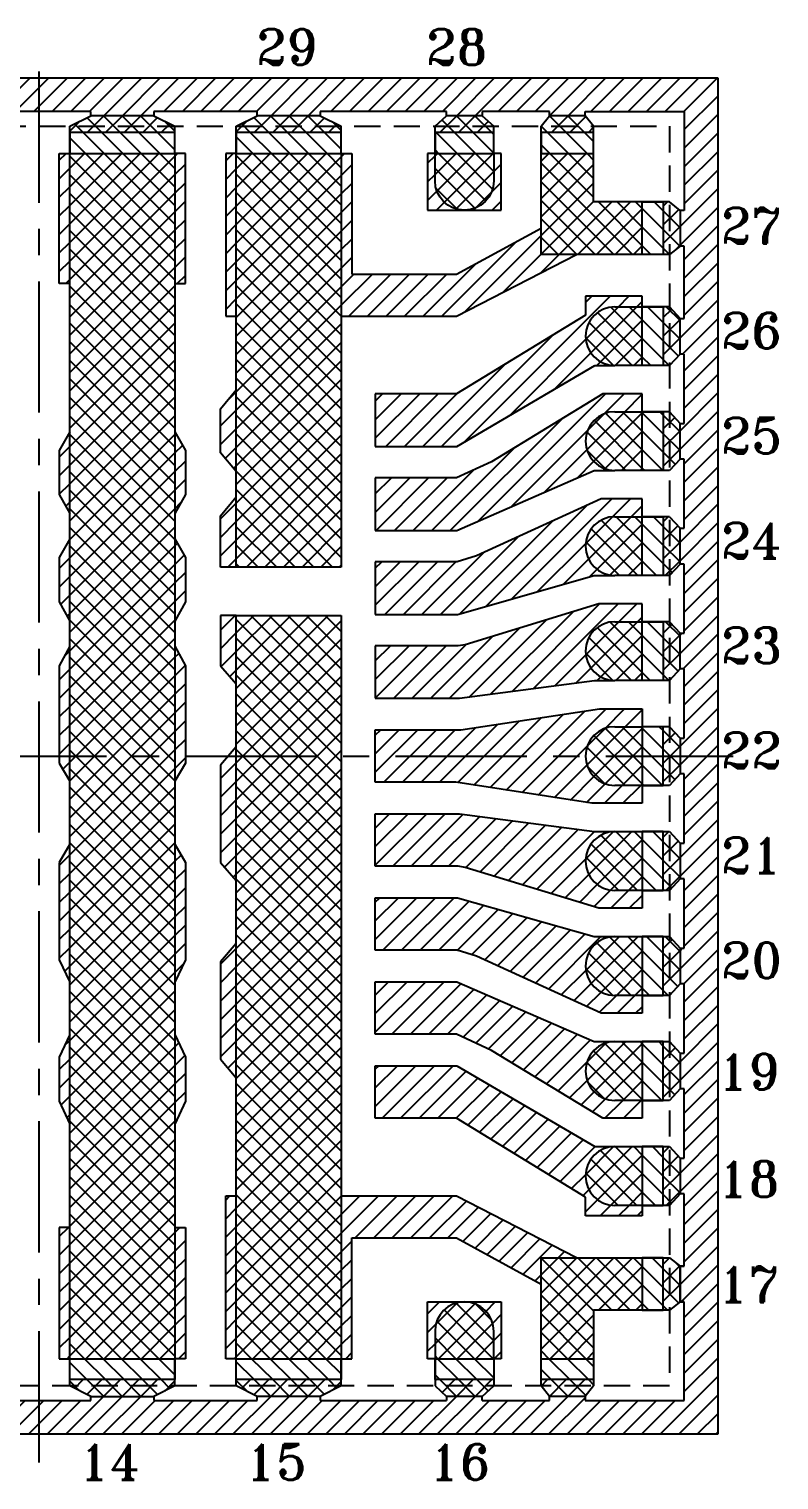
# Model space of a CAD drawing. Extents: x -34 to 185, y -296 to -157.
# Drawn here: x 149.2 to 184.9, y -247.5 to -178.4 of the extents above; entities that cross this region are included whole.
import ezdxf

# ---------------------------------------------------------------- set-up
doc = ezdxf.new("R2010")
doc.units = 0
doc.header["$LTSCALE"] = 5
doc.header["$MEASUREMENT"] = 0
doc.linetypes.add('CENTER', pattern=[2, 1.25, -0.25, 0.25, -0.25])
doc.linetypes.add('HIDDEN', pattern=[0.375, 0.25, -0.125])
doc.layers.get('0').update_dxf_attribs({"linetype": 'CONTINUOUS'})
for name, color, linetype in [('CENTER', 1, 'CENTER'), ('Full-metal', 254, 'CONTINUOUS'), ('HIDDEN', 6, 'HIDDEN'), ('Layer1', 4, 'CONTINUOUS'), ('NUM', 7, 'CONTINUOUS'), ('SECTION', 6, 'CONTINUOUS')]:
    doc.layers.add(name, color=color, linetype=linetype)
doc.styles.add('ROMANT', font='romant')
pattern_1 = [(135, (137.257, 0), (-0.4419417, -0.4419417), [])]
pattern_2 = [(135, (137.257, 0), (-0.4419417, -0.4419417), []), (225, (137.257, 0), (0.4419417, -0.4419417), [])]
pattern_3 = [(45, (137.257, 0), (-0.4419417, 0.4419417), [])]

msp = doc.modelspace()

# ---------------------------------------------------------------- hatches: boundary and pattern name
at = {"layer": 'Full-metal'}
h = msp.add_hatch(dxfattribs=at)
h.set_pattern_fill('ANSI37', color=256, scale=5, angle=90, style=0)
h.set_pattern_definition(pattern_2)
h.paths.add_polyline_path([(164.0336, -242.7133), (159.0336, -242.7133), (159.0336, -243.0133), (164.0336, -243.0133)], flags=17)
h.paths.add_polyline_path([(156.1136, -242.7133), (151.1136, -242.7133), (151.1136, -243.0133), (156.1136, -243.0133)], flags=16)
h.paths.add_polyline_path([(159.0336, -184.3133), (164.0336, -184.3133), (164.0336, -204.0133), (159.0336, -204.0133)])
h.paths.add_polyline_path([(159.0336, -183.0135), (159.0341, -183.0133), (164.0336, -183.0133), (164.0336, -183.3133), (159.0336, -183.3133)])
h.paths.add_polyline_path([(160.0336, -182.5133), (163.0336, -182.5133), (164.0336, -183.0133), (159.0341, -183.0133)])
h.paths.add_polyline_path([(152.1136, -182.5133), (155.1136, -182.5133), (156.1136, -183.0133), (151.1141, -183.0133)])
h.paths.add_polyline_path([(151.1136, -183.0135), (151.1141, -183.0133), (156.1136, -183.0133), (156.1136, -183.3133), (151.1136, -183.3133)])
h.paths.add_polyline_path([(159.0336, -243.0133), (164.0336, -243.0133), (163.0336, -243.5133), (160.0336, -243.5133)])
h.paths.add_polyline_path([(159.0336, -242.7133), (164.0336, -242.7133), (164.0336, -243.0133), (159.0336, -243.0133)], flags=17)
h.paths.add_polyline_path([(151.1136, -242.7133), (156.1136, -242.7133), (156.1136, -243.0133), (151.1136, -243.0133)], flags=17)
h.paths.add_polyline_path([(151.1136, -243.0133), (156.1136, -243.0133), (155.1136, -243.5133), (152.1136, -243.5133)])
h.paths.add_polyline_path([(151.1136, -241.7133), (156.1136, -241.7133), (156.1136, -184.3133), (151.1136, -184.3133)])
h.paths.add_polyline_path([(156.1136, -242.7133), (151.1136, -242.7133), (151.1136, -243.0133), (156.1136, -243.0133)])
h.paths.add_polyline_path([(159.0336, -241.7133), (164.0336, -241.7133), (164.0336, -206.3133), (159.0336, -206.3133)])
h.paths.add_polyline_path([(164.0336, -242.7133), (159.0336, -242.7133), (159.0336, -243.0133), (164.0336, -243.0133)])
h = msp.add_hatch(dxfattribs=at)
h.set_pattern_fill('ANSI37', color=256, scale=5, angle=90, style=0)
h.set_pattern_definition(pattern_2)
h.paths.add_polyline_path([(171.2936, -240.4133), (171.2936, -241.7133), (168.4936, -241.7133), (168.4936, -240.4133, -1)])
h.paths.add_polyline_path([(168.4936, -242.7133), (171.2936, -242.7133), (171.2936, -243.0133), (168.4936, -243.0133)])
h.paths.add_polyline_path([(168.4936, -243.0133), (171.2936, -243.0133), (170.7436, -243.5133), (169.0436, -243.5133)])
h.paths.add_polyline_path([(173.5436, -183.0133), (176.0436, -183.0133), (176.0436, -183.3133), (173.5436, -183.3133)])
h.paths.add_polyline_path([(173.9406, -182.5133), (175.6406, -182.5133), (176.0436, -183.0133), (173.5436, -183.0133)])
h.paths.add_polyline_path([(169.0436, -182.5133), (170.7436, -182.5133), (171.2936, -183.0133), (168.4936, -183.0133)])
h.paths.add_polyline_path([(168.4936, -183.0133), (171.2936, -183.0133), (171.2936, -183.3133), (168.4936, -183.3133)])
h.paths.add_polyline_path([(168.4936, -184.3133), (171.2936, -184.3133), (171.2936, -185.6133, -1), (168.4936, -185.6133)])
h.paths.add_polyline_path([(179.6536, -236.9033), (180.1536, -237.3003), (180.1536, -239.0003), (179.6536, -239.4033)])
h.paths.add_polyline_path([(179.3536, -236.9033), (179.6536, -236.9033), (179.6536, -239.4033), (179.3536, -239.4033)])
h.paths.add_polyline_path([(173.5436, -236.9033), (178.3536, -236.9033), (178.3536, -239.4033), (176.0436, -239.4033), (176.0436, -241.7133), (173.5436, -241.7133)])
h.paths.add_polyline_path([(173.5436, -242.7133), (176.0436, -242.7133), (176.0436, -243.0133), (173.5436, -243.0133)])
h.paths.add_polyline_path([(173.5436, -243.0133), (176.0436, -243.0133), (175.6406, -243.5133), (173.9406, -243.5133)])
h.paths.add_polyline_path([(178.3536, -234.4133), (177.0536, -234.4133, -1), (177.0536, -231.6133), (178.3536, -231.6133)])
h.paths.add_polyline_path([(179.3536, -231.6133), (179.6536, -231.6133), (179.6536, -234.4133), (179.3536, -234.4133)])
h.paths.add_polyline_path([(179.6536, -231.6133), (180.1536, -232.1603), (180.1536, -233.8603), (179.6536, -234.4133)])
h.paths.add_polyline_path([(179.6536, -226.6133), (180.1536, -227.1603), (180.1536, -228.8603), (179.6536, -229.4133)])
h.paths.add_polyline_path([(178.3536, -229.4133), (177.0536, -229.4133, -1), (177.0536, -226.6133), (178.3536, -226.6133)])
h.paths.add_polyline_path([(179.3536, -226.6133), (179.6536, -226.6133), (179.6536, -229.4133), (179.3536, -229.4133)])
h.paths.add_polyline_path([(180.1536, -223.8603), (179.6536, -224.4133), (179.6536, -221.6133), (180.1536, -222.1603)])
h.paths.add_polyline_path([(179.3536, -221.6133), (179.6536, -221.6133), (179.6536, -224.4133), (179.3536, -224.4133)])
h.paths.add_polyline_path([(177.0536, -221.6133), (178.3536, -221.6133), (178.3536, -224.4133), (177.0536, -224.4133, -1)])
h.paths.add_polyline_path([(179.6536, -216.6133), (180.1536, -217.1603), (180.1536, -218.8603), (179.6536, -219.4133)])
h.paths.add_polyline_path([(179.3536, -216.6133), (179.6536, -216.6133), (179.6536, -219.4133), (179.3536, -219.4133)])
h.paths.add_polyline_path([(178.3536, -219.4133), (177.0536, -219.4133, -1), (177.0536, -216.6133), (178.3536, -216.6133)])
h.paths.add_polyline_path([(179.6536, -211.6133), (180.1536, -212.1603), (180.1536, -213.8603), (179.6536, -214.4133)])
h.paths.add_polyline_path([(179.3536, -211.6133), (179.6536, -211.6133), (179.6536, -214.4133), (179.3536, -214.4133)])
h.paths.add_polyline_path([(178.3536, -211.6133), (178.3536, -214.4133), (177.0536, -214.4133, -1), (177.0536, -211.6133)])
h.paths.add_polyline_path([(180.1536, -208.8662), (179.6536, -209.4133), (179.6536, -206.6133), (180.1536, -207.1662)])
h.paths.add_polyline_path([(179.3536, -206.6133), (179.6536, -206.6133), (179.6536, -209.4133), (179.3536, -209.4133)])
h.paths.add_polyline_path([(178.3536, -209.4133), (177.0536, -209.4133, -1), (177.0536, -206.6133), (178.3536, -206.6133)])
h.paths.add_polyline_path([(180.1536, -203.8662), (179.6536, -204.4133), (179.6536, -201.6133), (180.1536, -202.1662)])
h.paths.add_polyline_path([(179.3536, -201.6133), (179.6536, -201.6133), (179.6536, -204.4133), (179.3536, -204.4133)])
h.paths.add_polyline_path([(178.3536, -204.4133), (177.0536, -204.4133, -1), (177.0536, -201.6133), (178.3536, -201.6133)])
h.paths.add_polyline_path([(179.6536, -196.6133), (180.1536, -197.1662), (180.1536, -198.8662), (179.6536, -199.4133)])
h.paths.add_polyline_path([(179.6536, -199.4133), (179.3536, -199.4133), (179.3536, -196.6133), (179.6536, -196.6133)])
h.paths.add_polyline_path([(178.3536, -199.4133), (177.0536, -199.4133, -1), (177.0536, -196.6133), (178.3536, -196.6133)])
h.paths.add_polyline_path([(179.6536, -191.6133), (180.1536, -192.1662), (180.1536, -193.8662), (179.6536, -194.4133)])
h.paths.add_polyline_path([(179.6536, -194.4133), (179.3536, -194.4133), (179.3536, -191.6133), (179.6536, -191.6133)])
h.paths.add_polyline_path([(178.3536, -194.4133), (177.0536, -194.4133, -1), (177.0536, -191.6133), (178.3536, -191.6133)])
h.paths.add_polyline_path([(179.6536, -186.6233), (180.1536, -187.0262), (180.1536, -188.7262), (179.6536, -189.1233)])
h.paths.add_polyline_path([(179.3536, -186.6233), (179.6536, -186.6233), (179.6536, -189.1233), (179.3536, -189.1233)])
h.paths.add_polyline_path([(173.5436, -189.1233), (173.5436, -184.3133), (176.0436, -184.3133), (176.0436, -186.6233), (178.3536, -186.6233), (178.3536, -189.1233)])
at = {"layer": 'Layer1'}
h = msp.add_hatch(dxfattribs=at)
h.set_pattern_fill('ANSI31', color=256, scale=5, style=0)
h.set_pattern_definition(pattern_3)
h.paths.add_polyline_path([(181.9536, -245.3133), (181.9536, -180.7132), (117.3535, -180.7132), (117.3535, -245.3133)])
h.paths.add_polyline_path([(130.2636, -243.7133), (130.2636, -243.5133), (128.5636, -243.5133), (128.5636, -243.7133), (125.3665, -243.7133), (125.3665, -243.5133), (123.6665, -243.5133), (123.6665, -243.7133), (118.9536, -243.7133), (118.9536, -239.0003), (119.1536, -239.0003), (119.1536, -237.3003), (118.9536, -237.3003), (118.9536, -233.8603), (119.1536, -233.8603), (119.1536, -232.1603), (118.9536, -232.1603), (118.9536, -228.8603), (119.1536, -228.8603), (119.1536, -227.1603), (118.9536, -227.1603), (118.9536, -223.8603), (119.1536, -223.8603), (119.1536, -222.1603), (118.9536, -222.1603), (118.9536, -218.8603), (119.1536, -218.8603), (119.1536, -217.1603), (118.9536, -217.1603), (118.9536, -213.8603), (119.1536, -213.8603), (119.1536, -212.1603), (118.9536, -212.1603), (118.9536, -208.8662), (119.1536, -208.8662), (119.1536, -207.1662), (118.9536, -207.1662), (118.9536, -203.8662), (119.1536, -203.8662), (119.1536, -202.1662), (118.9536, -202.1662), (118.9536, -198.8662), (119.1536, -198.8662), (119.1536, -197.1662), (118.9536, -197.1662), (118.9536, -193.8662), (119.1536, -193.8662), (119.1536, -192.1662), (118.9536, -192.1662), (118.9536, -188.7262), (119.1536, -188.7262), (119.1536, -187.0262), (118.9536, -187.0262), (118.9536, -182.3133), (123.6665, -182.3133), (123.6665, -182.5133), (125.3665, -182.5133), (125.3665, -182.3133), (128.5636, -182.3133), (128.5636, -182.5133), (130.2636, -182.5133), (130.2636, -182.3132), (136.2733, -182.3133), (136.2736, -182.5133), (139.2736, -182.5133), (139.2736, -182.3133), (144.1936, -182.3133), (144.1936, -182.5133), (147.1936, -182.5133), (147.1936, -182.3133), (152.1136, -182.3133), (152.1136, -182.5133), (155.1136, -182.5133), (155.1136, -182.3133), (160.0336, -182.3133), (160.0336, -182.5133), (163.0336, -182.5133), (163.0339, -182.3133), (169.0436, -182.3132), (169.0436, -182.5133), (170.7436, -182.5133), (170.7436, -182.3133), (173.9406, -182.3133), (173.9406, -182.5133), (175.6406, -182.5133), (175.6406, -182.3133), (180.3536, -182.3133), (180.3536, -187.0262), (180.1536, -187.0262), (180.1536, -188.7262), (180.3536, -188.7262), (180.3536, -192.1662), (180.1536, -192.1662), (180.1536, -193.8662), (180.3536, -193.8662), (180.3536, -197.1662), (180.1536, -197.1662), (180.1536, -198.8662), (180.3536, -198.8662), (180.3536, -202.1662), (180.1536, -202.1662), (180.1536, -203.8662), (180.3536, -203.8662), (180.3536, -207.1662), (180.1536, -207.1662), (180.1536, -208.8662), (180.3536, -208.8662), (180.3536, -212.1603), (180.1536, -212.1603), (180.1536, -213.8603), (180.3536, -213.8603), (180.3536, -217.1603), (180.1536, -217.1603), (180.1536, -218.8603), (180.3536, -218.8603), (180.3536, -222.1603), (180.1536, -222.1603), (180.1536, -223.8603), (180.3536, -223.8603), (180.3536, -227.1603), (180.1536, -227.1603), (180.1536, -228.8603), (180.3536, -228.8603), (180.3536, -232.1603), (180.1536, -232.1603), (180.1536, -233.8603), (180.3536, -233.8603), (180.3536, -237.3003), (180.1536, -237.3003), (180.1536, -239.0003), (180.3536, -239.0003), (180.3536, -243.7133), (175.6406, -243.7133), (175.6406, -243.5133), (173.9406, -243.5133), (173.9406, -243.7133), (170.7436, -243.7133), (170.7436, -243.5133), (169.0436, -243.5133), (169.0436, -243.7133), (163.0336, -243.7133), (163.0336, -243.5133), (160.0336, -243.5133), (160.0336, -243.7133), (155.1136, -243.7133), (155.1136, -243.5133), (152.1136, -243.5133), (152.1136, -243.7133), (147.1936, -243.7133), (147.1936, -243.5133), (144.1936, -243.5133), (144.1936, -243.7133), (139.2736, -243.7133), (139.2736, -243.5133), (136.2736, -243.5133), (136.2736, -243.7133)], flags=16)
h = msp.add_hatch(dxfattribs=at)
h.set_pattern_fill('ANSI31', color=256, scale=5, style=0)
h.set_pattern_definition(pattern_3)
h.paths.add_polyline_path([(175.2366, -189.1233), (173.5436, -189.1233), (173.5436, -187.8677), (169.5134, -190.0633), (164.5336, -190.0633), (164.5336, -184.3133), (164.0336, -184.3133), (164.0336, -192.0633), (169.5134, -192.0633)])
h.paths.add_polyline_path([(165.6536, -195.7633), (169.5132, -195.7633), (175.6536, -192.0112), (175.6536, -191.1133), (178.3536, -191.1133), (178.3536, -191.6133), (177.0536, -191.6133, 1), (177.0536, -194.4133), (176.0987, -194.4133), (169.5258, -198.2633), (165.6536, -198.2633)])
h.paths.add_polyline_path([(165.6536, -199.7633), (169.5232, -199.7633), (171.1751, -198.9878), (176.4877, -195.7633), (178.3536, -195.7633), (178.3536, -196.6133), (177.0536, -196.6133, 1), (177.0536, -199.4133), (176.0686, -199.4133), (169.5387, -202.2633), (165.6536, -202.2633)])
h.paths.add_polyline_path([(165.6536, -203.7633), (169.5426, -203.7633), (170.4678, -203.481), (176.3948, -200.7633), (178.3536, -200.7633), (178.3536, -201.6133), (177.0536, -201.6133, 1), (177.0536, -204.4133), (176.0719, -204.4133), (169.5678, -206.2633), (165.6536, -206.2633)])
h.paths.add_polyline_path([(165.6536, -207.7633), (169.6008, -207.7633), (169.9334, -207.7124), (176.2947, -205.7633), (178.3536, -205.7633), (178.3536, -206.6133), (177.0536, -206.6133, 1), (177.0536, -209.4133), (176.0825, -209.4133), (169.6648, -210.2633), (165.6536, -210.2633)])
h.paths.add_polyline_path([(165.6536, -211.7633), (169.7151, -211.7633), (176.3245, -210.7633), (178.3536, -210.7633), (178.3536, -211.6133), (177.0536, -211.6133, 1), (177.0536, -214.4133), (178.3536, -214.4133), (178.3536, -215.2633), (175.9573, -215.2633), (169.4788, -214.2633), (165.6536, -214.2633)])
h.paths.add_polyline_path([(165.6536, -215.7633), (169.6648, -215.7633), (176.0825, -216.6133), (177.0536, -216.6133, 1), (177.0536, -219.4133), (178.3536, -219.4133), (178.3536, -220.2633), (176.2947, -220.2633), (169.9334, -218.3141), (169.6008, -218.2633), (165.6536, -218.2633)])
h.paths.add_polyline_path([(165.6536, -219.7633), (169.5678, -219.7633), (176.0719, -221.6133), (177.0536, -221.6133, 1), (177.0536, -224.4133), (178.3536, -224.4133), (178.3536, -225.2633), (176.3948, -225.2633), (170.4678, -222.5455), (169.5426, -222.2633), (165.6536, -222.2633)])
h.paths.add_polyline_path([(165.6536, -223.7633), (169.5387, -223.7633), (176.0686, -226.6133), (177.0536, -226.6133, 1), (177.0536, -229.4133), (178.3536, -229.4133), (178.3536, -230.2633), (176.4877, -230.2633), (171.1751, -227.0187), (169.5232, -226.2633), (165.6536, -226.2633)])
h.paths.add_polyline_path([(165.6536, -227.7633), (169.5258, -227.7633), (176.0987, -231.6133), (177.0536, -231.6133, 1), (177.0536, -234.4133), (178.3536, -234.4133), (178.3536, -234.9133), (175.6536, -234.9133), (175.6536, -234.0154), (169.5132, -230.2633), (165.6536, -230.2633)])
h.paths.add_polyline_path([(164.0336, -233.9633), (169.5134, -233.9633), (175.2366, -236.9033), (173.5436, -236.9033), (173.5436, -238.1588), (169.5134, -235.9633), (164.5336, -235.9633), (164.5336, -241.7133), (164.0336, -241.7133)])
h.paths.add_polyline_path([(158.5336, -184.3133), (159.0336, -184.3133), (159.0336, -192.0633), (158.5336, -192.0633)])
h.paths.add_polyline_path([(158.2836, -196.4681), (159.0336, -195.5681), (159.0336, -199.4685), (158.2836, -198.5697)])
h.paths.add_polyline_path([(158.2836, -201.5657), (159.0336, -200.6669), (159.0336, -204.0133), (158.2836, -204.0133)])
h.paths.add_polyline_path([(158.2836, -206.3133), (159.0336, -206.3133), (159.0336, -209.5786), (158.2836, -208.7149)])
h.paths.add_polyline_path([(158.2836, -213.4408), (159.0336, -212.5771), (159.0336, -218.9448), (158.2836, -218.0812)])
h.paths.add_polyline_path([(158.2836, -222.807), (159.0336, -221.9433), (159.0336, -228.3365), (158.2836, -227.4541)])
h.paths.add_polyline_path([(158.5336, -233.9632), (159.0336, -233.9632), (159.0336, -241.7133), (158.5336, -241.7133)])
h.paths.add_polyline_path([(156.1136, -235.4633), (156.6136, -235.4633), (156.6136, -241.7133), (156.1136, -241.7133)])
h.paths.add_polyline_path([(156.1136, -226.2804), (156.6136, -227.3459), (156.6136, -229.443), (156.1136, -230.543)])
h.paths.add_polyline_path([(156.1136, -217.212), (156.6136, -218.0757), (156.6136, -222.712), (156.1136, -223.7775)])
h.paths.add_polyline_path([(156.1136, -207.786), (156.6136, -208.7095), (156.6136, -213.346), (156.1136, -214.2097)])
h.paths.add_polyline_path([(156.1136, -202.6636), (156.6136, -203.5625), (156.6136, -205.6599), (156.1136, -206.5835)])
h.paths.add_polyline_path([(156.1136, -197.5648), (156.6136, -198.4648), (156.6136, -200.5623), (156.1136, -201.4612)])
h.paths.add_polyline_path([(156.1136, -184.3133), (156.6136, -184.3133), (156.6136, -190.5133), (156.1136, -190.5133)])
h.paths.add_polyline_path([(150.6136, -184.3133), (151.1136, -184.3133), (151.1136, -190.5133), (150.6136, -190.5133)])
h.paths.add_polyline_path([(150.6141, -198.4648), (151.1136, -197.5658), (151.1136, -201.4602), (150.6141, -200.5623)])
h.paths.add_polyline_path([(150.6141, -203.5625), (151.1136, -202.6646), (151.1136, -206.5825), (150.6141, -205.6599)])
h.paths.add_polyline_path([(150.6141, -208.7095), (151.1136, -207.787), (151.1136, -213.0133), (150.6141, -213.0133)])
h.paths.add_polyline_path([(150.6141, -213.0133), (151.1136, -213.0133), (151.1136, -214.2087), (150.6141, -213.346)])
h.paths.add_polyline_path([(150.6141, -218.0757), (151.1136, -217.2129), (151.1136, -223.7763), (150.6141, -222.712)])
h.paths.add_polyline_path([(150.6141, -227.3459), (151.1136, -226.2815), (151.1136, -230.5418), (150.6141, -229.443)])
h.paths.add_polyline_path([(150.6136, -235.4633), (151.1136, -235.4633), (151.1136, -241.7133), (150.6136, -241.7133)])
h.paths.add_polyline_path([(169.8936, -239.0133), (171.6436, -239.0133), (171.6436, -241.7133), (171.2936, -241.7133), (171.2936, -240.4133, 0.4142136)])
h.paths.add_polyline_path([(168.1436, -239.0133), (169.8936, -239.0133, 0.4142136), (168.4936, -240.4133), (168.4936, -241.7133), (168.1436, -241.7133)])
h.paths.add_polyline_path([(171.2936, -185.6133), (171.2936, -184.3133), (171.6436, -184.3133), (171.6436, -187.0133), (169.8936, -187.0133, 0.4142136)])
h.paths.add_polyline_path([(168.1436, -184.3133), (168.4936, -184.3133), (168.4936, -185.6133, 0.4142136), (169.8936, -187.0133), (168.1436, -187.0133)])
at = {"layer": 'SECTION'}
h = msp.add_hatch(dxfattribs=at)
h.set_pattern_fill('ANSI31', color=256, scale=5, angle=90, style=0)
h.set_pattern_definition(pattern_1)
h.paths.add_polyline_path([(179.3536, -186.6233), (178.3536, -186.6233), (178.3536, -189.1233), (179.3536, -189.1233)])
h.paths.add_polyline_path([(176.0436, -183.3133), (173.5436, -183.3133), (173.5436, -184.3133), (176.0436, -184.3133)])
h.paths.add_polyline_path([(125.7636, -183.3133), (123.2636, -183.3133), (123.2636, -184.3133), (125.7636, -184.3133)])
h.paths.add_polyline_path([(120.9536, -186.6233), (119.9536, -186.6233), (119.9536, -189.1233), (120.9536, -189.1233)])
h.paths.add_polyline_path([(125.7636, -241.7133), (123.2636, -241.7133), (123.2636, -242.7133), (125.7636, -242.7133)])
h.paths.add_polyline_path([(120.9536, -236.9033), (119.9536, -236.9033), (119.9536, -239.4033), (120.9536, -239.4033)])
h.paths.add_polyline_path([(176.0436, -241.7133), (173.5436, -241.7133), (173.5436, -242.7133), (176.0436, -242.7133)])
h.paths.add_polyline_path([(179.3536, -236.9033), (178.3536, -236.9033), (178.3536, -239.4033), (179.3536, -239.4033)])
h = msp.add_hatch(dxfattribs=at)
h.set_pattern_fill('ANSI31', color=256, scale=5, angle=90, style=0)
h.set_pattern_definition(pattern_1)
h.paths.add_polyline_path([(171.2936, -184.3133), (168.4936, -184.3133), (168.4936, -183.3133), (171.2936, -183.3133)])
h.paths.add_polyline_path([(130.8136, -184.3133), (128.0136, -184.3133), (128.0136, -183.3133), (130.8136, -183.3133)])
h = msp.add_hatch(dxfattribs=at)
h.set_pattern_fill('ANSI31', color=256, scale=5, angle=90, style=0)
h.set_pattern_definition(pattern_1)
h.paths.add_polyline_path([(164.0336, -184.3133), (159.0336, -184.3133), (159.0336, -183.3133), (164.0336, -183.3133)])
h.paths.add_polyline_path([(156.1136, -184.3133), (151.1136, -184.3133), (151.1136, -183.3133), (156.1136, -183.3133)])
h.paths.add_polyline_path([(148.1936, -184.3133), (143.1936, -184.3133), (143.1936, -183.3133), (148.1936, -183.3133)])
h.paths.add_polyline_path([(140.2736, -184.3133), (135.2736, -184.3133), (135.2736, -183.3133), (140.2736, -183.3133)])
h = msp.add_hatch(dxfattribs=at)
h.set_pattern_fill('ANSI31', color=256, scale=5, angle=90, style=0)
h.set_pattern_definition(pattern_1)
h.paths.add_polyline_path([(179.3536, -191.6133), (178.3536, -191.6133), (178.3536, -194.4133), (179.3536, -194.4133)])
h.paths.add_polyline_path([(179.3536, -196.6133), (178.3536, -196.6133), (178.3536, -199.4133), (179.3536, -199.4133)])
h.paths.add_polyline_path([(179.3536, -201.6133), (178.3536, -201.6133), (178.3536, -204.4133), (179.3536, -204.4133)])
h.paths.add_polyline_path([(179.3536, -206.6133), (178.3536, -206.6133), (178.3536, -209.4133), (179.3536, -209.4133)])
h.paths.add_polyline_path([(179.3536, -211.6133), (178.3536, -211.6133), (178.3536, -214.4133), (179.3536, -214.4133)])
h.paths.add_polyline_path([(179.3536, -216.6133), (178.3536, -216.6133), (178.3536, -219.4133), (179.3536, -219.4133)])
h.paths.add_polyline_path([(179.3536, -221.6133), (178.3536, -221.6133), (178.3536, -224.4133), (179.3536, -224.4133)])
h.paths.add_polyline_path([(179.3536, -226.6133), (178.3536, -226.6133), (178.3536, -229.4133), (179.3536, -229.4133)])
h.paths.add_polyline_path([(179.3536, -231.6133), (178.3536, -231.6133), (178.3536, -234.4133), (179.3536, -234.4133)])
h = msp.add_hatch(dxfattribs=at)
h.set_pattern_fill('ANSI31', color=256, scale=5, angle=90, style=0)
h.set_pattern_definition(pattern_1)
h.paths.add_polyline_path([(171.2936, -241.7133), (168.4936, -241.7133), (168.4936, -242.7133), (171.2936, -242.7133)])
h.paths.add_polyline_path([(130.8136, -241.7133), (128.0136, -241.7133), (128.0136, -242.7133), (130.8136, -242.7133)])
h = msp.add_hatch(dxfattribs=at)
h.set_pattern_fill('ANSI31', color=256, scale=5, angle=90, style=0)
h.set_pattern_definition(pattern_1)
h.paths.add_polyline_path([(164.0336, -241.7133), (159.0336, -241.7133), (159.0336, -242.7133), (164.0336, -242.7133)])
h.paths.add_polyline_path([(156.1136, -241.7133), (151.1136, -241.7133), (151.1136, -242.7133), (156.1136, -242.7133)])
h.paths.add_polyline_path([(148.1936, -241.7133), (143.1936, -241.7133), (143.1936, -242.7133), (148.1936, -242.7133)])
h.paths.add_polyline_path([(140.2736, -241.7133), (135.2736, -241.7133), (135.2736, -242.7133), (140.2736, -242.7133)])

# ---------------------------------------------------------------- linework, layer by layer
for p, q in [((117.3535, -180.7132), (181.9536, -180.7132)), ((181.9536, -180.7132), (181.9536, -245.3133)), ((152.1136, -182.3133), (147.1936, -182.3133)), ((152.1136, -182.5133), (152.1136, -182.3133)), ((160.0336, -182.3133), (155.1136, -182.3133)), ((155.1136, -182.3133), (155.1136, -182.5133)), ((160.0336, -182.5133), (160.0336, -182.3133)), ((163.0339, -182.3133), (163.0336, -182.5133)), ((169.0436, -182.3132), (163.0339, -182.3133)), ((169.0436, -182.5133), (169.0436, -182.3132)), ((173.9406, -182.3133), (170.7436, -182.3133)), ((170.7436, -182.3133), (170.7436, -182.5133)), ((173.9406, -182.5133), (173.9406, -182.3133)), ((175.6406, -182.5133), (175.6406, -182.3133)), ((175.6406, -182.3133), (180.3536, -182.3133)), ((180.3536, -182.3133), (180.3536, -187.0262)), ((151.1136, -183.0133), (152.1136, -182.5133)), ((151.1136, -184.3133), (151.1136, -183.0133)), ((155.1136, -182.5133), (152.1136, -182.5133)), ((155.1136, -182.5133), (156.1136, -183.0133)), ((156.1136, -184.3133), (156.1136, -183.0133)), ((159.0336, -183.0135), (160.0336, -182.5133)), ((159.0336, -184.3133), (159.0336, -183.0135)), ((163.0336, -182.5133), (160.0336, -182.5133)), ((163.0336, -182.5133), (164.0336, -183.0133)), ((164.0329, -184.3133), (164.0336, -183.0133)), ((168.4936, -183.0133), (169.0436, -182.5133)), ((168.4936, -184.3133), (168.4936, -183.0133)), ((170.7436, -182.5133), (169.0436, -182.5133)), ((170.7436, -182.5133), (171.2936, -183.0133)), ((171.2936, -184.3133), (171.2936, -183.0133)), ((173.5436, -183.0133), (173.9406, -182.5133)), ((173.5436, -189.1233), (173.5436, -183.0133)), ((175.6406, -182.5133), (173.9406, -182.5133)), ((176.0436, -183.0133), (175.6406, -182.5133)), ((176.0436, -186.6233), (176.0436, -183.0133)), ((150.6136, -190.5133), (150.6136, -184.3133)), ((150.6136, -184.3133), (151.1136, -184.3133)), ((151.1136, -241.7133), (151.1136, -184.3133)), ((156.1136, -184.3133), (156.1136, -241.7133)), ((156.6136, -184.3133), (156.1136, -184.3133)), ((156.6136, -190.5133), (156.6136, -184.3133)), ((159.0336, -184.3133), (158.5336, -184.3133)), ((158.5336, -184.3133), (158.5336, -192.0633)), ((159.0336, -204.0133), (159.0336, -184.3133)), ((164.0329, -184.3133), (164.0336, -204.0133)), ((164.0329, -184.3133), (164.5336, -184.3133)), ((164.5336, -184.3133), (164.5336, -190.0633)), ((168.4936, -184.3133), (168.1436, -184.3133)), ((168.1436, -184.3133), (168.1436, -187.0133)), ((171.6436, -184.3133), (171.2936, -184.3133)), ((171.6436, -187.0133), (171.6436, -184.3133)), ((168.1436, -187.0133), (171.6436, -187.0133)), ((179.6536, -186.6233), (176.0436, -186.6233)), ((180.1536, -187.0262), (179.6536, -186.6233)), ((180.3536, -187.0262), (180.1536, -187.0262)), ((180.1536, -187.0262), (180.1536, -188.7262)), ((169.5134, -190.0633), (173.5406, -187.8693)), ((169.5134, -192.0633), (175.2316, -189.1258)), ((179.6536, -189.1233), (173.5436, -189.1233)), ((180.1536, -188.7262), (179.6536, -189.1233)), ((180.3536, -188.7262), (180.1536, -188.7262)), ((180.3536, -192.1662), (180.3536, -188.7262)), ((151.1136, -190.5133), (150.6136, -190.5133)), ((156.1136, -190.5133), (156.6136, -190.5133)), ((164.5336, -190.0633), (169.5134, -190.0633)), ((178.3536, -191.1133), (175.6536, -191.1133)), ((175.6536, -191.1133), (175.6536, -192.0112)), ((178.3536, -191.6133), (178.3536, -191.1133)), ((158.5336, -192.0633), (159.0341, -192.0633)), ((164.0336, -192.0633), (169.5134, -192.0633)), ((175.6536, -192.0112), (169.5132, -195.7633)), ((177.0536, -191.6133), (178.3536, -191.6133)), ((179.6536, -191.6133), (178.3536, -191.6133)), ((179.6536, -191.6133), (180.1536, -192.1662)), ((180.1536, -192.1662), (180.3536, -192.1662)), ((180.1536, -193.8662), (180.1536, -192.1662)), ((180.1536, -193.8662), (179.6536, -194.4133)), ((180.3536, -193.8662), (180.1536, -193.8662)), ((180.3536, -197.1662), (180.3536, -193.8662)), ((169.5258, -198.2633), (176.0987, -194.4133)), ((176.0987, -194.4133), (177.0536, -194.4133)), ((179.6536, -194.4133), (177.0536, -194.4133)), ((158.2836, -196.4681), (159.0329, -195.5689)), ((169.5132, -195.7633), (165.6536, -195.7633)), ((165.6536, -195.7633), (165.6536, -198.2633)), ((176.4877, -195.7633), (171.1751, -198.9978)), ((178.3536, -195.7633), (176.4877, -195.7633)), ((178.3536, -196.6133), (178.3536, -195.7633)), ((158.2836, -198.5697), (158.2836, -196.4681)), ((177.0536, -196.6133), (178.3536, -196.6133)), ((179.6536, -196.6133), (178.3536, -196.6133)), ((179.6536, -196.6133), (180.1536, -197.1662)), ((151.1148, -197.5636), (150.6141, -198.4648)), ((156.1129, -197.5636), (156.6136, -198.4648)), ((180.1536, -197.1662), (180.3536, -197.1662)), ((180.1536, -198.8662), (180.1536, -197.1662)), ((165.6536, -198.2633), (169.5258, -198.2633)), ((150.6141, -198.4648), (150.6141, -200.5623)), ((156.6136, -198.4648), (156.6136, -200.5623)), ((159.0329, -199.4677), (158.2836, -198.5697)), ((171.1751, -198.9978), (169.5232, -199.7633)), ((180.1536, -198.8662), (179.6536, -199.4133)), ((180.3536, -198.8662), (180.1536, -198.8662)), ((180.3536, -202.1662), (180.3536, -198.8662)), ((169.5387, -202.2633), (176.0686, -199.4133)), ((176.0686, -199.4133), (177.0536, -199.4133)), ((179.6536, -199.4133), (177.0536, -199.4133)), ((169.5232, -199.7633), (165.6536, -199.7633)), ((165.6536, -199.7633), (165.6536, -202.2633)), ((150.6141, -200.5623), (151.1148, -201.4624)), ((156.6136, -200.5623), (156.1129, -201.4624)), ((158.2836, -201.5657), (159.0329, -200.6677)), ((176.3948, -200.7633), (170.4678, -203.481)), ((178.3536, -200.7633), (176.3948, -200.7633)), ((178.3536, -201.6133), (178.3536, -200.7633)), ((158.2836, -204.0133), (158.2836, -201.5657)), ((177.0536, -201.6133), (178.3536, -201.6133)), ((179.6536, -201.6133), (178.3536, -201.6133)), ((179.6536, -201.6133), (180.1536, -202.1662)), ((165.6536, -202.2633), (169.5387, -202.2633)), ((180.1536, -202.1662), (180.3536, -202.1662)), ((180.1536, -203.8662), (180.1536, -202.1662)), ((151.1148, -202.6624), (150.6141, -203.5625)), ((156.1129, -202.6624), (156.6136, -203.5625)), ((150.6141, -203.5625), (150.6141, -205.6599)), ((156.6136, -203.5625), (156.6136, -205.6599)), ((169.5426, -203.7633), (165.6536, -203.7633)), ((165.6536, -203.7633), (165.6536, -206.2633)), ((170.4678, -203.481), (169.5426, -203.7633)), ((159.0336, -204.0133), (158.2836, -204.0133)), ((164.0336, -204.0133), (159.0336, -204.0133)), ((169.5678, -206.2633), (176.0719, -204.4133)), ((176.0719, -204.4133), (177.0536, -204.4133)), ((179.6536, -204.4133), (177.0536, -204.4133)), ((180.1536, -203.8662), (179.6536, -204.4133)), ((180.3536, -203.8662), (180.1536, -203.8662)), ((180.3536, -207.1662), (180.3536, -203.8662)), ((150.6141, -205.6599), (151.1148, -206.5847)), ((156.6136, -205.6599), (156.1129, -206.5847)), ((176.2947, -205.7633), (169.9334, -207.7124)), ((178.3536, -205.7633), (176.2947, -205.7633)), ((178.3536, -206.6133), (178.3536, -205.7633)), ((159.0336, -206.3133), (158.2836, -206.3133)), ((158.2836, -206.3133), (158.2836, -208.7149)), ((159.0336, -241.7133), (159.0336, -206.3133)), ((159.0336, -206.3133), (164.0336, -206.3133)), ((164.0336, -206.3133), (164.0336, -241.7133)), ((165.6536, -206.2633), (169.5678, -206.2633)), ((177.0536, -206.6133), (178.3536, -206.6133)), ((179.6536, -206.6133), (178.3536, -206.6133)), ((179.6536, -206.6133), (180.1536, -207.1662)), ((180.1536, -207.1662), (180.3536, -207.1662)), ((180.1536, -208.8662), (180.1536, -207.1662)), ((151.1148, -207.7847), (150.6141, -208.7095)), ((156.1129, -207.7847), (156.6136, -208.7095)), ((169.6008, -207.7633), (165.6536, -207.7633)), ((165.6536, -207.7633), (165.6536, -210.2633)), ((169.9334, -207.7124), (169.6008, -207.7633)), ((150.6141, -208.7095), (150.6141, -213.346)), ((156.6136, -208.7095), (156.6136, -213.346)), ((158.2836, -208.7149), (159.0329, -209.5778)), ((180.1536, -208.8662), (179.6536, -209.4133)), ((180.3536, -208.8662), (180.1536, -208.8662)), ((180.3536, -212.1603), (180.3536, -208.8662)), ((169.6648, -210.2633), (176.0825, -209.4133)), ((176.0825, -209.4133), (177.0536, -209.4133)), ((179.6536, -209.4133), (177.0536, -209.4133)), ((165.6536, -210.2633), (169.6648, -210.2633)), ((169.7151, -211.7633), (176.3245, -210.7633)), ((176.3245, -210.7633), (178.3536, -210.7633)), ((178.3536, -210.7633), (178.3536, -211.6133)), ((165.6536, -214.2633), (165.6536, -211.7633)), ((165.6536, -211.7633), (169.7151, -211.7633)), ((177.0536, -211.6133), (178.3536, -211.6133)), ((179.6536, -211.6133), (178.3536, -211.6133)), ((179.6536, -211.6133), (180.1536, -212.1603)), ((159.0329, -212.5778), (158.2836, -213.4408)), ((180.1536, -212.1603), (180.3536, -212.1603)), ((180.1536, -212.1603), (180.1536, -213.8603)), ((150.6141, -213.346), (151.1148, -214.2108)), ((156.6136, -213.346), (156.1129, -214.2108)), ((158.2836, -213.4408), (158.2836, -218.0812)), ((180.1536, -213.8603), (179.6536, -214.4133)), ((180.3536, -213.8603), (180.1536, -213.8603)), ((180.3536, -217.1603), (180.3536, -213.8603)), ((169.4788, -214.2633), (165.6536, -214.2633)), ((175.9573, -215.2633), (169.4788, -214.2633)), ((178.3536, -214.4133), (177.0536, -214.4133)), ((178.3536, -214.4133), (178.3536, -215.2633)), ((179.6536, -214.4133), (178.3536, -214.4133)), ((178.3536, -215.2633), (175.9573, -215.2633)), ((165.6536, -218.2633), (165.6536, -215.7633)), ((165.6536, -215.7633), (169.6648, -215.7633)), ((169.6648, -215.7633), (176.0825, -216.6133)), ((176.0825, -216.6133), (177.0536, -216.6133)), ((177.0536, -216.6133), (179.6536, -216.6133)), ((179.6536, -216.6133), (180.1536, -217.1603)), ((151.1148, -217.2108), (150.6141, -218.0757)), ((156.1129, -217.2108), (156.6136, -218.0757)), ((180.1536, -217.1603), (180.3536, -217.1603)), ((180.1536, -217.1603), (180.1536, -218.8603)), ((150.6141, -218.0757), (150.6141, -222.712)), ((156.6136, -218.0757), (156.6136, -222.712)), ((158.2836, -218.0812), (159.0329, -218.9441)), ((169.6008, -218.2633), (165.6536, -218.2633)), ((169.9334, -218.3141), (169.6008, -218.2633)), ((176.2947, -220.2633), (169.9334, -218.3141)), ((180.1536, -218.8603), (179.6536, -219.4133)), ((180.3536, -218.8603), (180.1536, -218.8603)), ((180.3536, -222.1603), (180.3536, -218.8603)), ((178.3536, -219.4133), (177.0536, -219.4133)), ((178.3536, -219.4133), (178.3536, -220.2633)), ((179.6536, -219.4133), (178.3536, -219.4133)), ((165.6536, -222.2633), (165.6536, -219.7633)), ((165.6536, -219.7633), (169.5678, -219.7633)), ((169.5678, -219.7633), (176.0719, -221.6133)), ((178.3536, -220.2633), (176.2947, -220.2633)), ((176.0719, -221.6133), (177.0536, -221.6133)), ((177.0536, -221.6133), (179.6536, -221.6133)), ((179.6536, -221.6133), (180.1536, -222.1603)), ((159.0329, -221.9441), (158.2836, -222.807)), ((169.5426, -222.2633), (165.6536, -222.2633)), ((170.4678, -222.5455), (169.5426, -222.2633)), ((180.1536, -222.1603), (180.3536, -222.1603)), ((180.1536, -222.1603), (180.1536, -223.8603)), ((150.6141, -222.712), (151.1148, -223.7789)), ((156.6136, -222.712), (156.1129, -223.7789)), ((158.2836, -222.807), (158.2836, -227.4541)), ((176.3948, -225.2633), (170.4678, -222.5455)), ((165.6536, -226.2633), (165.6536, -223.7633)), ((165.6536, -223.7633), (169.5387, -223.7633)), ((169.5387, -223.7633), (176.0686, -226.6133)), ((180.1536, -223.8603), (179.6536, -224.4133)), ((180.3536, -223.8603), (180.1536, -223.8603)), ((180.3536, -227.1603), (180.3536, -223.8603)), ((178.3536, -224.4133), (177.0536, -224.4133)), ((178.3536, -224.4133), (178.3536, -225.2633)), ((179.6536, -224.4133), (178.3536, -224.4133)), ((178.3536, -225.2633), (176.3948, -225.2633)), ((151.1148, -226.2789), (150.6141, -227.3459)), ((156.1129, -226.2789), (156.6136, -227.3459)), ((169.5232, -226.2633), (165.6536, -226.2633)), ((171.1751, -227.0287), (169.5232, -226.2633)), ((176.0686, -226.6133), (177.0536, -226.6133)), ((177.0536, -226.6133), (179.6536, -226.6133)), ((179.6536, -226.6133), (180.1536, -227.1603)), ((150.6141, -227.3459), (150.6141, -229.443)), ((156.6136, -227.3459), (156.6136, -229.443)), ((176.4877, -230.2633), (171.1751, -227.0287)), ((180.1536, -227.1603), (180.3536, -227.1603)), ((180.1536, -227.1603), (180.1536, -228.8603)), ((158.2836, -227.4541), (159.0329, -228.3358)), ((165.6536, -230.2633), (165.6536, -227.7633)), ((165.6536, -227.7633), (169.5258, -227.7633)), ((169.5258, -227.7633), (176.0987, -231.6133)), ((178.3536, -229.4133), (177.0536, -229.4133)), ((178.3536, -229.4133), (178.3536, -230.2633)), ((179.6536, -229.4133), (178.3536, -229.4133)), ((180.1536, -228.8603), (179.6536, -229.4133)), ((180.3536, -228.8603), (180.1536, -228.8603)), ((180.3536, -232.1603), (180.3536, -228.8603)), ((150.6141, -229.443), (151.1148, -230.5444)), ((156.6136, -229.443), (156.1129, -230.5444)), ((169.5132, -230.2633), (165.6536, -230.2633)), ((175.6536, -234.0154), (169.5132, -230.2633)), ((178.3536, -230.2633), (176.4877, -230.2633)), ((176.0987, -231.6133), (177.0536, -231.6133)), ((177.0536, -231.6133), (179.6536, -231.6133)), ((179.6536, -231.6133), (180.1536, -232.1603)), ((180.1536, -232.1603), (180.3536, -232.1603)), ((180.1536, -232.1603), (180.1536, -233.8603)), ((158.5336, -241.7133), (158.5336, -233.9632)), ((158.5336, -233.9632), (159.0341, -233.9632)), ((164.0336, -233.9633), (169.5134, -233.9633)), ((169.5134, -233.9633), (175.2316, -236.9007)), ((175.6536, -234.9133), (175.6536, -234.0154)), ((180.1536, -233.8603), (179.6536, -234.4133)), ((180.3536, -233.8603), (180.1536, -233.8603)), ((180.3536, -237.3003), (180.3536, -233.8603)), ((178.3536, -234.9133), (175.6536, -234.9133)), ((178.3536, -234.4133), (177.0536, -234.4133)), ((178.3536, -234.4133), (178.3536, -234.9133)), ((179.6536, -234.4133), (178.3536, -234.4133)), ((151.1136, -235.4633), (150.6136, -235.4633)), ((150.6136, -235.4633), (150.6136, -241.7133)), ((156.1136, -235.4633), (156.6136, -235.4633)), ((156.6136, -235.4633), (156.6136, -241.7133)), ((164.5336, -241.7133), (164.5336, -235.9633)), ((164.5336, -235.9633), (169.5134, -235.9633)), ((169.5134, -235.9633), (173.5406, -238.1572)), ((173.5436, -243.0133), (173.5436, -236.9033)), ((173.5436, -236.9033), (179.6536, -236.9033)), ((179.6536, -236.9033), (180.1536, -237.3003)), ((180.1536, -239.0003), (180.1536, -237.3003)), ((180.1536, -237.3003), (180.3536, -237.3003)), ((180.3536, -237.3003), (180.1536, -237.3003)), ((180.1536, -237.3003), (180.1536, -239.0003)), ((168.1436, -241.7133), (168.1436, -239.0133)), ((168.1436, -239.0133), (171.6436, -239.0133)), ((171.6436, -239.0133), (171.6436, -241.7133)), ((180.1536, -239.0003), (179.6536, -239.4033)), ((180.3536, -239.0003), (180.1536, -239.0003)), ((180.1536, -239.0003), (180.3536, -239.0003)), ((180.3536, -243.7133), (180.3536, -239.0003)), ((179.6536, -239.4033), (176.0436, -239.4033)), ((176.0436, -239.4033), (176.0436, -243.0133)), ((150.6136, -241.7133), (151.1136, -241.7133)), ((151.1136, -243.0133), (151.1136, -241.7133)), ((156.6136, -241.7133), (156.1136, -241.7133)), ((156.1136, -243.0133), (156.1136, -241.7133)), ((159.0336, -241.7133), (158.5336, -241.7133)), ((159.0336, -243.0133), (159.0336, -241.7133)), ((164.0336, -241.7133), (164.5336, -241.7133)), ((164.0336, -243.0133), (164.0336, -241.7133)), ((168.4936, -241.7133), (168.1436, -241.7133)), ((168.4936, -241.7133), (168.4936, -243.0133)), ((171.6436, -241.7133), (171.2936, -241.7133)), ((171.2936, -241.7133), (171.2936, -243.0133)), ((152.1136, -243.5133), (151.1136, -243.0133)), ((156.1136, -243.0133), (155.1136, -243.5133)), ((160.0336, -243.5133), (159.0336, -243.0133)), ((164.0336, -243.0133), (163.0336, -243.5133)), ((168.4936, -243.0133), (169.0436, -243.5133)), ((170.7436, -243.5133), (171.2936, -243.0133)), ((173.9406, -243.5133), (173.5436, -243.0133)), ((176.0436, -243.0133), (175.6406, -243.5133)), ((147.1936, -243.7133), (152.1136, -243.7133)), ((152.1136, -243.7133), (152.1136, -243.5133)), ((152.1136, -243.5133), (155.1136, -243.5133)), ((155.1136, -243.5133), (155.1136, -243.7133)), ((155.1136, -243.7133), (160.0336, -243.7133)), ((163.0336, -243.5133), (160.0336, -243.5133)), ((160.0336, -243.7133), (160.0336, -243.5133)), ((163.0336, -243.5133), (163.0336, -243.7133)), ((163.0336, -243.7133), (169.0436, -243.7133)), ((169.0436, -243.5133), (169.0436, -243.7133)), ((170.7436, -243.5133), (169.0436, -243.5133)), ((170.7436, -243.7133), (170.7436, -243.5133)), ((170.7436, -243.7133), (173.9406, -243.7133)), ((175.6406, -243.5133), (173.9406, -243.5133)), ((173.9406, -243.7133), (173.9406, -243.5133)), ((175.6406, -243.5133), (175.6406, -243.7133)), ((175.6406, -243.7133), (180.3536, -243.7133)), ((181.9536, -245.3133), (117.3535, -245.3133))]:
    msp.add_line(p, q)
for points in [[(171.2936, -184.3133), (171.2936, -185.6133, -1), (168.4936, -185.6133), (168.4936, -184.3133)], [(171.2936, -241.7133), (171.2936, -240.4133, 1), (168.4936, -240.4133), (168.4936, -241.7133)]]:
    msp.add_lwpolyline(points, format="xyb")
for centre in [(177.0536, -193.0133), (177.0536, -198.0133), (177.0536, -203.0133), (177.0536, -208.0133), (177.0536, -213.0133), (177.0536, -218.0133), (177.0536, -223.0133), (177.0536, -228.0133), (177.0536, -233.0133)]:
    msp.add_arc(centre, 1.4, 90, 270)
msp.add_point((149.6536, -213.0133))
msp.add_point((149.6536, -213.0133))
msp.add_point((149.6536, -213.0133))
msp.add_point((149.6536, -213.0133))
msp.add_point((149.6536, -213.0133))
msp.add_point((149.6536, -213.0133))
msp.add_point((149.6536, -213.0133))
msp.add_point((149.6536, -213.0133))
msp.add_point((149.6536, -213.0133))
msp.add_point((149.6536, -213.0133))
msp.add_point((149.6536, -213.0133))
msp.add_point((149.6536, -213.0133))
msp.add_point((149.6536, -213.0133))
msp.add_point((149.6536, -213.0133))
msp.add_point((149.6536, -213.0133))
msp.add_point((149.6536, -213.0133))
msp.add_point((149.6536, -213.0133))
msp.add_point((149.6536, -213.0133))
msp.add_point((149.6536, -213.0133))
msp.add_point((149.6536, -213.0133))
msp.add_point((149.6536, -213.0133))
msp.add_point((149.6536, -213.0133))
msp.add_point((149.6536, -213.0133))
msp.add_point((149.6536, -213.0133))
msp.add_point((149.6536, -213.0133))
msp.add_point((149.6536, -213.0133))
msp.add_point((149.6536, -213.0133))
msp.add_point((149.6536, -213.0133))
msp.add_point((149.6536, -213.0133))
msp.add_point((149.6536, -213.0133))
msp.add_point((149.6536, -213.0133))
msp.add_point((149.6536, -213.0133))
msp.add_point((149.6536, -213.0133))
msp.add_point((149.6536, -213.0133))
msp.add_point((149.6536, -213.0133))
msp.add_point((149.6536, -213.0133))
msp.add_point((149.6536, -213.0133))
msp.add_point((149.6536, -213.0133))
msp.add_point((149.6536, -213.0133))
msp.add_point((149.6536, -213.0133))
msp.add_point((149.6536, -213.0133))
msp.add_point((149.6536, -213.0133))
msp.add_point((149.6536, -213.0133))
msp.add_point((149.6536, -213.0133))
msp.add_point((149.6536, -213.0133))
msp.add_point((149.6536, -213.0133))
msp.add_point((149.6536, -213.0133))
msp.add_point((149.6536, -213.0133))
msp.add_point((149.6536, -213.0133))
msp.add_point((149.6536, -213.0133))
msp.add_point((149.6536, -213.0133))
msp.add_point((149.6536, -213.0133))
msp.add_point((149.6536, -213.0133))
msp.add_point((149.6536, -213.0133))
msp.add_point((149.6536, -213.0133))
msp.add_point((149.6536, -213.0133))
msp.add_point((149.6536, -213.0133))
msp.add_point((149.6536, -213.0133))
msp.add_point((149.6536, -213.0133))
msp.add_point((149.6536, -213.0133))
msp.add_point((149.6536, -213.0133))
msp.add_point((149.6536, -213.0133))
msp.add_point((149.6536, -213.0133))
msp.add_point((149.6536, -213.0133))
msp.add_point((149.6536, -213.0133))
msp.add_point((149.6536, -213.0133))
msp.add_point((149.6536, -213.0133))
msp.add_point((149.6536, -213.0133))
msp.add_point((149.6536, -213.0133))
msp.add_point((149.6536, -213.0133))
msp.add_point((149.6536, -213.0133))
msp.add_point((149.6536, -213.0133))
msp.add_point((149.6536, -213.0133))
msp.add_point((149.6536, -213.0133))
msp.add_point((149.6536, -213.0133))
msp.add_point((149.6536, -213.0133))
msp.add_point((149.6536, -213.0133))
msp.add_point((149.6536, -213.0133))
msp.add_point((149.6536, -213.0133))
msp.add_point((149.6536, -213.0133))
msp.add_point((149.6536, -213.0133))
msp.add_point((149.6536, -213.0133))
msp.add_point((149.6536, -213.0133))
msp.add_point((149.6536, -213.0133))
msp.add_point((149.6536, -213.0133))
msp.add_point((149.6536, -213.0133))
msp.add_point((149.6536, -213.0133))
msp.add_point((149.6536, -213.0133))
msp.add_point((149.6536, -213.0133))
msp.add_point((149.6536, -213.0133))
msp.add_point((149.6536, -213.0133))
msp.add_point((149.6536, -213.0133))
msp.add_point((149.6536, -213.0133))
msp.add_point((149.6536, -213.0133))
msp.add_point((149.6536, -213.0133))
msp.add_point((149.6536, -213.0133))
msp.add_point((149.6536, -213.0133))
msp.add_point((149.6536, -213.0133))
msp.add_point((149.6536, -213.0133))
msp.add_point((149.6536, -213.0133))
msp.add_point((149.6536, -213.0133))
msp.add_point((149.6536, -213.0133))
msp.add_point((149.6536, -213.0133))
at = {"layer": 'CENTER', "color": 1, "linetype": 'CENTER'}
for p, q in [((149.6536, -246.6566), (149.6536, -179.3699)), ((116.6169, -213.0133), (182.6903, -213.0133))]:
    msp.add_line(p, q, dxfattribs=at)
at = {"layer": 'HIDDEN'}
msp.add_lwpolyline([(119.6535, -183.0132), (179.6536, -183.0132), (179.6536, -243.0133), (119.6535, -243.0133)], close=True, dxfattribs=at)
at = {"layer": 'SECTION'}
for points in [[(151.1136, -184.3133), (156.1136, -184.3133), (156.1136, -183.3133), (151.1136, -183.3133), (151.1136, -184.3128)], [(159.0336, -184.3133), (164.0336, -184.3133), (164.0336, -183.3133), (159.0336, -183.3133), (159.0336, -184.3128)], [(168.4936, -184.3133), (171.2936, -184.3133), (171.2936, -183.3133), (168.4936, -183.3133), (168.4936, -184.3128)], [(173.5436, -184.3133), (176.0436, -184.3133), (176.0436, -183.3133), (173.5436, -183.3133), (173.5436, -184.3128)], [(178.3536, -189.1233), (178.3536, -186.6233), (179.3536, -186.6233), (179.3536, -189.1233), (178.3541, -189.1233)], [(178.3536, -236.9033), (178.3536, -239.4033), (179.3536, -239.4033), (179.3536, -236.9033), (178.3541, -236.9033)], [(151.1136, -241.7133), (156.1136, -241.7133), (156.1136, -242.7133), (151.1136, -242.7133), (151.1136, -241.7137)], [(159.0336, -241.7133), (164.0336, -241.7133), (164.0336, -242.7133), (159.0336, -242.7133), (159.0336, -241.7137)], [(168.4936, -241.7133), (171.2936, -241.7133), (171.2936, -242.7133), (168.4936, -242.7133), (168.4936, -241.7137)], [(173.5436, -241.7133), (176.0436, -241.7133), (176.0436, -242.7133), (173.5436, -242.7133), (173.5436, -241.7137)]]:
    msp.add_lwpolyline(points, dxfattribs=at)
for points in [[(178.3536, -194.4133), (178.3536, -191.6133), (179.3536, -191.6133), (179.3536, -194.4133)], [(178.3536, -199.4133), (178.3536, -196.6133), (179.3536, -196.6133), (179.3536, -199.4133)], [(178.3536, -204.4133), (178.3536, -201.6133), (179.3536, -201.6133), (179.3536, -204.4133)], [(178.3536, -209.4133), (178.3536, -206.6133), (179.3536, -206.6133), (179.3536, -209.4133)], [(178.3536, -211.6133), (178.3536, -214.4133), (179.3536, -214.4133), (179.3536, -211.6133)], [(178.3536, -216.6133), (178.3536, -219.4133), (179.3536, -219.4133), (179.3536, -216.6133)], [(178.3536, -221.6133), (178.3536, -224.4133), (179.3536, -224.4133), (179.3536, -221.6133)], [(178.3536, -226.6133), (178.3536, -229.4133), (179.3536, -229.4133), (179.3536, -226.6133)], [(178.3536, -231.6133), (178.3536, -234.4133), (179.3536, -234.4133), (179.3536, -231.6133)]]:
    msp.add_lwpolyline(points, close=True, dxfattribs=at)

# ---------------------------------------------------------------- texts
at = {"layer": 'NUM', "color": 7, "style": 'ROMANT'}
for s, p in [('29', (159.9788, -180.086)), ('28', (168.0669, -180.086)), ('27', (182.0936, -188.6003)), ('26', (182.0936, -193.6003)), ('25', (182.0936, -198.6003)), ('24', (182.0936, -203.6003)), ('23', (182.0936, -208.5944)), ('22', (182.0936, -213.5944)), ('21', (182.0936, -218.5944)), ('20', (182.0936, -223.5944)), ('19', (181.9643, -228.8963)), ('18', (181.9643, -234.0042)), ('17', (181.9643, -239.0269)), ('14', (151.5551, -247.491)), ('15', (159.4751, -247.491)), ('16', (168.2223, -247.491))]:
    msp.add_text(s, height=1.7, dxfattribs=at).set_placement(p)

doc.saveas('drawing.dxf')
